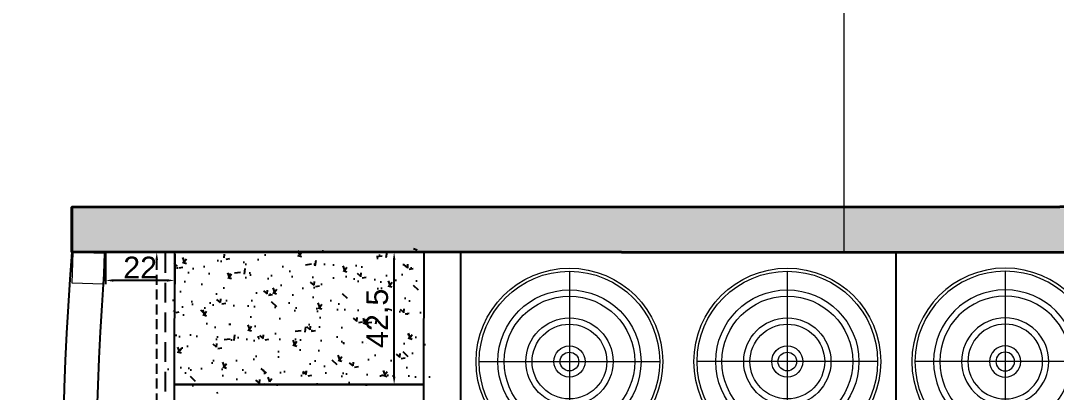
# Model space of a CAD drawing. Header units: millimetres. Extents: x 1287 to 21021, y -1522 to 4173.
# Drawn here: x 2397.8 to 2730.6, y 3666.5 to 3785.8 of the extents above; entities that cross this region are included whole.
import ezdxf

# ---------------------------------------------------------------- set-up
doc = ezdxf.new("R2010")
doc.units = ezdxf.units.MM
doc.linetypes.add('DASHED2', pattern=[9.524999999999999, 6.35, -3.175])
doc.linetypes.add('HIDDEN2', pattern=[4.762499999999999, 3.175, -1.5875])
for name, color, linetype, lineweight in [('DOĞRAMA', 4, 'Continuous', 25), ('DUVAR', 7, 'Continuous', 40), ('ENDÜSTRİYEL MUTFAK', 253, 'Continuous', 9), ('LAMBRİ', 105, 'Continuous', 25), ('MERMER', 7, 'Continuous', 18), ('PERGOLA', 4, 'Continuous', 9), ('Sebe - Mobilya', 11, 'Continuous', 15), ('ÖLÇÜ', 40, 'Continuous', 5)]:
    doc.layers.add(name, color=color, linetype=linetype, lineweight=lineweight)
doc.layers.add('SKTÜRK_ Çizgi', color=7, linetype='Continuous')
doc.layers.add('Yazı', color=7, linetype='Continuous')
doc.styles.get("Standard").update_dxf_attribs({"font": 'arial.ttf'})
doc.dimstyles.new('ISO-25', dxfattribs={"dimtxt": 2.5, "dimasz": 2.5, "dimexe": 1.25, "dimexo": 0.625, "dimtad": 1, "dimtxsty": 'Standard', "dimcen": 2.5, "dimadec": 0, "dimazin": 0, "dimtfac": 1, "dimtmove": 0, "dimatfit": 3, "dimfxl": 1, "dimarcsym": 0})

# ---------------------------------------------------------------- blocks, each defined once
blk = doc.blocks.new('A$Ceb461565')
at = {"layer": 'Sebe - Mobilya'}
for p, q in [((40.60000825616589, 134.0000010766271), (40.60000825616589, 76.00000107662709)), ((69.60000825616589, 105.0000010766271), (11.60000825616589, 105.0000010766271)), ((40.60000825616589, 6.000001076621629), (40.60000825616589, 64.00000107662163)), ((69.60000825616589, 35.00000107662163), (11.60000825616589, 35.00000107662163))]:
    blk.add_line(p, q, dxfattribs=at)
for centre, radius in [((40.60000825616589, 105.0000010766271), 30), ((40.60000825616589, 105.0000010766271), 29), ((40.60000825616589, 105.0000010766271), 23), ((40.60000825616589, 105.0000010766271), 21), ((40.60000825616589, 105.0000010766271), 14), ((40.60000825616589, 105.0000010766271), 12), ((40.60000825616589, 105.0000010766271), 5), ((40.60000825616589, 105.0000010766271), 3), ((40.60000825616589, 35.00000107662163), 30), ((40.60000825616589, 35.00000107662163), 29), ((40.60000825616589, 35.00000107662163), 23), ((40.60000825616589, 35.00000107662163), 21), ((40.60000825616589, 35.00000107662163), 14), ((40.60000825616589, 35.00000107662163), 12), ((40.60000825616589, 35.00000107662163), 5), ((40.60000825616589, 35.00000107662163), 3)]:
    blk.add_circle(centre, radius, dxfattribs=at)
at = {"layer": 'SKTÜRK_ Çizgi'}
for points in [[(5.600008256165893, 140.0000010766253), (5.600008256165893, 1.076623448170722e-06), (75.60000825616589, 1.076625267160125e-06), (75.60000825616589, 140.0000010766253)], [(5.600008256165893, 140.0000010766253), (5.600008256165893, 1.076623448170722e-06), (75.60000825616589, 1.076625267160125e-06), (75.60000825616589, 140.0000010766253)], [(5.600008256165893, 117.5000010766271), (5.600008256165893, 110.5000010766271), (2.800008256170258, 110.5000010766271), (2.800008256170258, 117.5000010766271)], [(2.800008256170258, 115.4000010766267), (2.800008256170258, 112.6000010766274), (8.256167348008603e-06, 112.6000010766274), (8.256167348008603e-06, 115.4000010766267)], [(5.600008256165893, 108.5000010766271), (5.600008256165893, 101.5000010766271), (2.800008256170258, 101.5000010766271), (2.800008256170258, 108.5000010766271)], [(2.800008256170258, 106.4000010766267), (2.800008256170258, 103.6000010766274), (8.256167348008603e-06, 103.6000010766274), (8.256167348008603e-06, 106.4000010766267)], [(2.800008256170258, 97.40000107662672), (2.800008256170258, 94.60000107662745), (8.256167348008603e-06, 94.60000107662745), (8.256167348008603e-06, 97.40000107662672)], [(5.600008256165893, 99.50000107662709), (5.600008256165893, 92.50000107662709), (2.800008256170258, 92.50000107662709), (2.800008256170258, 99.50000107662709)], [(5.600008256165893, 40.50000107662163), (5.600008256165893, 47.50000107662163), (2.800008256162982, 47.50000107662163), (2.800008256162982, 40.50000107662163)], [(2.800008256162982, 42.60000107662199), (2.800008256162982, 45.40000107662127), (8.256167348008603e-06, 45.40000107662127), (8.256167348008603e-06, 42.60000107662199)], [(5.600008256165893, 31.50000107662163), (5.600008256165893, 38.50000107662163), (2.800008256162982, 38.50000107662163), (2.800008256162982, 31.50000107662163)], [(2.800008256162982, 33.60000107662199), (2.800008256162982, 36.40000107662127), (8.256167348008603e-06, 36.40000107662127), (8.256167348008603e-06, 33.60000107662199)], [(2.800008256162982, 24.60000107662199), (2.800008256162982, 27.40000107662127), (8.256167348008603e-06, 27.40000107662127), (8.256167348008603e-06, 24.60000107662199)], [(5.600008256165893, 22.50000107662163), (5.600008256165893, 29.50000107662163), (2.800008256162982, 29.50000107662163), (2.800008256162982, 22.50000107662163)]]:
    blk.add_lwpolyline(points, close=True, dxfattribs=at)
blk = doc.blocks.new('A$CEDF05501')
at = {"layer": 'ENDÜSTRİYEL MUTFAK', "xscale": -1, "rotation": 270}
blk.add_blockref('A$Ceb461565', (1.317973669756611e-06, -2.246102667413652e-05), dxfattribs=at)
blk = doc.blocks.new('A$C7d4aef72')
blk.add_line((5.600001581849938, 2.557205334596802e-06), (75.60000158184994, 2.557205334596802e-06))
at = {"layer": 'Sebe - Mobilya'}
for p, q in [((40.60000158184994, 64.00000255720806), (40.60000158184994, 6.000002557208063)), ((69.60000158184994, 35.00000255720806), (11.60000158184994, 35.00000255720806))]:
    blk.add_line(p, q, dxfattribs=at)
for radius in [30, 29, 23, 21, 14, 12, 5, 3]:
    blk.add_circle((40.60000158184994, 35.00000255720806), radius, dxfattribs=at)
at = {"layer": 'SKTÜRK_ Çizgi'}
blk.add_lwpolyline([(75.60000158184994, 2.557206244091503e-06), (75.60000158184994, 70.00000255720624), (5.600001581849938, 70.00000255720624), (5.600001581849938, 2.557205334596802e-06)], dxfattribs=at)
blk.add_lwpolyline([(75.60000158184994, 2.557206244091503e-06), (75.60000158184994, 70.00000255720624), (5.600001581849938, 70.00000255720624), (5.600001581849938, 2.557205334596802e-06)], dxfattribs=at)
for points in [[(5.600001581849938, 47.50000255720806), (5.600001581849938, 40.50000255720806), (2.800001581854303, 40.50000255720806), (2.800001581854303, 47.50000255720806)], [(2.800001581854303, 45.4000025572077), (2.800001581854303, 42.60000255720843), (1.581858668942004e-06, 42.60000255720843), (1.581858668942004e-06, 45.4000025572077)], [(5.600001581849938, 38.50000255720806), (5.600001581849938, 31.50000255720806), (2.800001581854303, 31.50000255720806), (2.800001581854303, 38.50000255720806)], [(2.800001581854303, 36.4000025572077), (2.800001581854303, 33.60000255720843), (1.581858668942004e-06, 33.60000255720843), (1.581858668942004e-06, 36.4000025572077)], [(2.800001581854303, 27.4000025572077), (2.800001581854303, 24.60000255720843), (1.581858668942004e-06, 24.60000255720843), (1.581858668942004e-06, 27.4000025572077)], [(5.600001581849938, 29.50000255720806), (5.600001581849938, 22.50000255720806), (2.800001581854303, 22.50000255720806), (2.800001581854303, 29.50000255720806)]]:
    blk.add_lwpolyline(points, close=True, dxfattribs=at)
blk = doc.blocks.new('lambri')
at = {"layer": 'LAMBRİ'}
h = blk.add_hatch(dxfattribs=at)
h.set_pattern_fill('ANSI32', color=256, scale=0.1, angle=-1.272221872585407e-14)
h.set_pattern_definition([(44.99999999999999, (-115.6037225551117, -4964.37885233281), (-0.6735192090801865, 0.6735192090801868), []), (44.99999999999999, (-115.1547095603455, -4964.37885233281), (-0.6735192090801865, 0.6735192090801868), [])])
h.paths.add_polyline_path([(11473.26089599961, 2812.997519646899), (11337.16089599066, 2812.997519646899), (11337.16089599066, 2811.79751965882), (11340.46089598768, 2811.79751965882), (11341.96089598768, 2811.79751965882), (11344.96089598768, 2811.79751965882), (11346.46089598768, 2811.79751965882), (11473.26089599961, 2811.79751965882)])
h.paths.add_polyline_path([(11346.46089598768, 2811.79751965882), (11340.46089598768, 2811.79751965882), (11341.96089598768, 2809.997519646899), (11344.96089598768, 2809.997519646899)])
h.paths.add_polyline_path([(11355.96089598768, 2811.79751965882), (11349.96089598768, 2811.79751965882), (11351.46089598768, 2809.997519646899), (11354.46089598768, 2809.997519646899)])
h.paths.add_polyline_path([(11365.46089598768, 2811.79751965882), (11359.46089598768, 2811.79751965882), (11360.96089598768, 2809.997519646899), (11363.96089598768, 2809.997519646899)])
h.paths.add_polyline_path([(11374.96089598768, 2811.79751965882), (11368.96089598768, 2811.79751965882), (11370.46089598768, 2809.997519646899), (11373.46089598768, 2809.997519646899)])
h.paths.add_polyline_path([(11384.46089598768, 2811.79751965882), (11378.46089598768, 2811.79751965882), (11379.96089598768, 2809.997519646899), (11382.96089598768, 2809.997519646899)])
h.paths.add_polyline_path([(11393.96089598768, 2811.79751965882), (11387.96089598768, 2811.79751965882), (11389.46089598768, 2809.997519646899), (11392.46089598768, 2809.997519646899)])
h.paths.add_polyline_path([(11403.46089598768, 2811.79751965882), (11397.46089598768, 2811.79751965882), (11398.96089598768, 2809.997519646899), (11401.96089598768, 2809.997519646899)])
h.paths.add_polyline_path([(11412.96089598768, 2811.79751965882), (11406.96089598768, 2811.79751965882), (11408.46089598768, 2809.997519646899), (11411.46089598768, 2809.997519646899)])
h.paths.add_polyline_path([(11422.46089598768, 2811.79751965882), (11416.46089598768, 2811.79751965882), (11417.96089598768, 2809.997519646899), (11420.96089598768, 2809.997519646899)])
h.paths.add_polyline_path([(11431.96089598768, 2811.79751965882), (11425.96089598768, 2811.79751965882), (11427.46089598768, 2809.997519646899), (11430.46089598768, 2809.997519646899)])
h.paths.add_polyline_path([(11441.46089598768, 2811.79751965882), (11435.46089598768, 2811.79751965882), (11436.96089598768, 2809.997519646899), (11439.96089598768, 2809.997519646899)])
h.paths.add_polyline_path([(11450.96089598768, 2811.79751965882), (11444.96089598768, 2811.79751965882), (11446.46089598768, 2809.997519646899), (11449.46089598768, 2809.997519646899)])
h.paths.add_polyline_path([(11460.46089598768, 2811.79751965882), (11454.46089598768, 2811.79751965882), (11455.96089598768, 2809.997519646899), (11458.96089598768, 2809.997519646899)])
h.paths.add_polyline_path([(11668.3357152962, 2680.947886352555), (11668.3357152962, 2688.341883634344), (11660.91716140741, 2688.341883634344), (11660.91716140741, 2680.947886352555)], flags=9)
h.paths.add_polyline_path([(11654.3842662298, 2731.511017804161), (11658.98126486176, 2731.511017804161), (11658.98126486176, 2738.929571692959), (11654.3842662298, 2738.929571692959)], flags=9)
h.paths.add_polyline_path([(11645.77900232607, 2585.820825343148), (11697.12143518263, 2585.384862487332), (11697.23901787632, 2599.232330565468), (11645.89658501976, 2599.668293391482)], flags=9)
h.paths.add_polyline_path([(11646.2626091116, 2597.00999540569), (11668.92460251086, 2596.817566131369), (11669.04218520456, 2610.665034179703), (11646.3801918053, 2610.857463454024)], flags=9)
h.paths.add_polyline_path([(11729.65351496869, 2597.77809235932), (11807.09574362868, 2597.120508884207), (11807.21332632237, 2610.967976932541), (11729.77109766238, 2611.625560407654)], flags=9)
h.paths.add_polyline_path([(11423.34784646564, 2777.436441634909), (11451.23071576887, 2777.199680452362), (11451.34829846256, 2791.047148500696), (11423.46542915934, 2791.283909683243)], flags=9)
h.paths.add_polyline_path([(11323.23218310111, 2893.963964169041), (11503.06562730902, 2892.436948483006), (11503.188109281, 2906.861394380347), (11323.35466507309, 2908.388410066382)], flags=9)
h.paths.add_polyline_path([(11965.58708952599, 2476.662376647011), (12022.80818827682, 2476.662376647011), (12022.80818827682, 2490.821814422623), (11965.58708952599, 2490.821814422623)], flags=9)
h.paths.add_polyline_path([(11977.03555111819, 2491.860517745034), (12013.04931216174, 2491.860517745034), (12013.04931216174, 2503.919904087797), (11977.03555111819, 2503.919904087797)], flags=9)
h.paths.add_polyline_path([(11396.11445790761, 2473.402067815081), (11416.36682167881, 2473.402067815081), (11416.36682167881, 2477.536875550762), (11396.11445790761, 2477.536875550762)], flags=9)
h.paths.add_polyline_path([(11396.49808186525, 2500.267648522869), (11427.42121419542, 2500.267648522869), (11427.42121419542, 2504.385883872525), (11396.49808186525, 2504.385883872525)], flags=9)
h.paths.add_polyline_path([(11396.17676191264, 2506.003652964846), (11420.20210321479, 2506.003652964846), (11420.20210321479, 2512.082952772394), (11396.17676191264, 2512.082952772394)], flags=9)
h.paths.add_polyline_path([(11318.8371999883, 2470.166276429907), (11349.76033231848, 2470.166276429907), (11349.76033231848, 2474.284511779562), (11318.8371999883, 2474.284511779562)], flags=9)
h.paths.add_polyline_path([(11318.51588003569, 2475.902280901686), (11342.54122133785, 2475.902280901686), (11342.54122133785, 2481.981580709235), (11318.51588003569, 2481.981580709235)], flags=9)
h.paths.add_polyline_path([(11242.52972901099, 2496.008171861187), (11286.46401763194, 2496.008171861187), (11286.46401763194, 2502.087471698538), (11242.52972901099, 2502.087471698538)], flags=9)
h.paths.add_polyline_path([(11243.38366247945, 2502.450375919358), (11284.38832335406, 2502.450375919358), (11284.38832335406, 2508.502055113331), (11243.38366247945, 2508.502055113331)], flags=9)
h.paths.add_polyline_path([(11243.57562582427, 2509.615471725479), (11275.1883531236, 2509.615471725479), (11275.1883531236, 2514.548515563027), (11243.57562582427, 2514.548515563027)], flags=9)
h.paths.add_polyline_path([(11333.47125800186, 2508.919883643404), (11343.31532925599, 2508.919883643404), (11343.31532925599, 2515.711295430676), (11333.47125800186, 2515.711295430676)], flags=25)
h.paths.add_polyline_path([(11333.47125800186, 2508.919883643404), (11343.31532925599, 2508.919883643404), (11343.31532925599, 2515.711295430676), (11333.47125800186, 2515.711295430676)], flags=25)
h.paths.add_polyline_path([(11293.0805834406, 2491.611530249134), (11307.87419079476, 2491.611530249134), (11307.87419079476, 2497.63835087897), (11293.0805834406, 2497.63835087897)], flags=9)
h.paths.add_polyline_path([(11293.40972922974, 2498.790928845421), (11307.96119576925, 2498.790928845421), (11307.96119576925, 2502.842874710575), (11293.40972922974, 2502.842874710575)], flags=9)
h.paths.add_polyline_path([(11444.70192088419, 2511.790290360466), (11454.05886832112, 2511.790290360466), (11454.05886832112, 2515.9803393531), (11444.70192088419, 2515.9803393531)], flags=9)
h.paths.add_polyline_path([(11369.31134137743, 2473.705243562476), (11382.26357366377, 2473.705243562476), (11382.26357366377, 2478.621715013996), (11369.31134137743, 2478.621715013996)], flags=9)
h.paths.add_polyline_path([(11369.43241179221, 2503.203407411591), (11382.56417814129, 2503.203407411591), (11382.56417814129, 2507.393456404225), (11369.43241179221, 2507.393456404225)], flags=9)
h.paths.add_polyline_path([(11293.88088792794, 2506.833840106741), (11310.99186581605, 2506.833840106741), (11310.99186581605, 2511.023889099375), (11293.88088792794, 2511.023889099375)], flags=9)
h.paths.add_polyline_path([(11293.56601278716, 2472.333286767021), (11306.9058545255, 2472.333286767021), (11306.9058545255, 2478.41258657457), (11293.56601278716, 2478.41258657457)], flags=9)
h.paths.add_polyline_path([(11293.90390511089, 2512.977925573603), (11308.45537165039, 2512.977925573603), (11308.45537165039, 2517.029871408955), (11293.90390511089, 2517.029871408955)], flags=9)
h.paths.add_polyline_path([(11218.32936406367, 2473.128220145718), (11238.58356921607, 2473.128220145718), (11238.58356921607, 2477.318269138352), (11218.32936406367, 2477.318269138352)], flags=9)
h.paths.add_polyline_path([(11218.35238126152, 2503.522459422366), (11239.19030229979, 2503.522459422366), (11239.19030229979, 2507.57440528752), (11218.35238126152, 2507.57440528752)], flags=9)
h.paths.add_polyline_path([(11563.66293759876, 2870.483273153321), (11581.28648780518, 2870.333626692311), (11581.3335208767, 2875.872613911644), (11563.70997067028, 2876.022260372654)], flags=9)
h.paths.add_polyline_path([(11330.23702971869, 2927.2958126712), (11639.93937102192, 2924.666044120804), (11640.28931951755, 2965.878746663348), (11330.58697821432, 2968.508515213744)], flags=9)
h.paths.add_polyline_path([(11723.73760642343, 2585.102913026825), (11815.25190621846, 2584.325839703099), (11815.36948891216, 2598.173307781235), (11723.85518911713, 2598.950381104962)], flags=9)
h.paths.add_polyline_path([(11575.87255785101, 2611.255056952254), (11622.02161722117, 2610.863192473666), (11622.13919991487, 2624.710660522), (11575.99014054471, 2625.102525000588)], flags=9)
h.paths.add_polyline_path([(11352.22950373822, 2595.661529605404), (11541.29488432639, 2594.056122993246), (11541.41246703499, 2607.903591041581), (11352.34708643192, 2609.508997683541)], flags=9)
blk = doc.blocks.new('*D26')
at = {"layer": 'Defpoints', "color": 0, "transparency": 16777216}
for p in [(2425.123649791972, 3711.476830496165), (2447.304269148359, 3711.476830496165), (2425.123649791972, 3702.387988678305)]:
    blk.add_point(p, dxfattribs=at)
at = {"layer": 'ÖLÇÜ', "color": 0, "lineweight": -2, "transparency": 16777216}
for p, q in [((2425.123649791972, 3710.851830496165), (2425.123649791972, 3701.137988678305)), ((2447.304269148359, 3710.851830496165), (2447.304269148359, 3701.137988678305)), ((2444.804269148359, 3702.387988678305), (2427.623649791972, 3702.387988678305))]:
    blk.add_line(p, q, dxfattribs=at)
at = {"layer": 'ÖLÇÜ', "color": 0, "transparency": 16777216}
for points in [[(2427.623649791972, 3702.804655344972), (2427.623649791972, 3701.971322011639), (2425.123649791972, 3702.387988678305)], [(2444.804269148359, 3702.804655344972), (2444.804269148359, 3701.971322011639), (2447.304269148359, 3702.387988678305)]]:
    blk.add_solid(points, dxfattribs=at)
at = {"layer": 'ÖLÇÜ', "color": 0, "lineweight": 0, "transparency": 16777216, "insert": (2436.213959470165, 3706.527313371348), "char_height": 7, "attachment_point": 5}
blk.add_mtext('22', dxfattribs=at)
blk = doc.blocks.new('*D31')
at = {"layer": 'Defpoints', "color": 0, "transparency": 16777216}
for p in [(2517.815417235001, 3711.476830496165), (2527.300034342656, 3711.476830496165), (2527.300034342656, 3668.958962871406)]:
    blk.add_point(p, dxfattribs=at)
at = {"layer": 'ÖLÇÜ', "color": 0, "lineweight": -2, "transparency": 16777216}
for p, q in [((2526.675034342656, 3711.476830496165), (2516.565417235001, 3711.476830496165)), ((2517.815417235001, 3671.458962871406), (2517.815417235001, 3708.976830496165)), ((2526.675034342656, 3668.958962871406), (2516.565417235001, 3668.958962871406))]:
    blk.add_line(p, q, dxfattribs=at)
at = {"layer": 'ÖLÇÜ', "color": 0, "transparency": 16777216}
for points in [[(2517.398750568335, 3708.976830496165), (2518.232083901668, 3708.976830496165), (2517.815417235001, 3711.476830496165)], [(2517.398750568335, 3671.458962871406), (2518.232083901668, 3671.458962871406), (2517.815417235001, 3668.958962871406)]]:
    blk.add_solid(points, dxfattribs=at)
at = {"layer": 'ÖLÇÜ', "color": 0, "lineweight": 0, "transparency": 16777216, "insert": (2512.983732378248, 3690.217896683786), "char_height": 7, "attachment_point": 5, "rotation": 90}
blk.add_mtext('42,5', dxfattribs=at)
blk = doc.blocks.new('*D203')
at = {"layer": 'Defpoints', "color": 0, "linetype": 'HIDDEN2', "transparency": 16777216}
for p in [(2441.545131423205, 3711.476830496165), (2447.304269148359, 3711.476830496165), (2447.300034357557, 3488.958962905992)]:
    blk.add_point(p, dxfattribs=at)
at = {"layer": 'ÖLÇÜ', "color": 0, "linetype": 'HIDDEN2', "lineweight": -2, "transparency": 16777216}
for p, q in [((2446.679269148359, 3711.476830496165), (2440.295131423205, 3711.476830496165)), ((2441.545131423205, 3491.458962905992), (2441.545131423205, 3708.976830496165)), ((2446.675034357557, 3488.958962905992), (2440.295131423205, 3488.958962905992))]:
    blk.add_line(p, q, dxfattribs=at)
at = {"layer": 'ÖLÇÜ', "color": 0, "linetype": 'HIDDEN2', "transparency": 16777216}
for points in [[(2441.128464756539, 3708.976830496165), (2441.961798089872, 3708.976830496165), (2441.545131423205, 3711.476830496165)], [(2441.128464756539, 3491.458962905992), (2441.961798089872, 3491.458962905992), (2441.545131423205, 3488.958962905992)]]:
    blk.add_solid(points, dxfattribs=at)
at = {"layer": 'ÖLÇÜ', "color": 0, "linetype": 'HIDDEN2', "lineweight": 0, "transparency": 16777216, "insert": (2436.713446566451, 3600.217896701079), "char_height": 7, "attachment_point": 5, "rotation": 90}
blk.add_mtext('222,5', dxfattribs=at)

msp = doc.modelspace()

# ---------------------------------------------------------------- hatches: boundary and pattern name
h = msp.add_hatch(color=256)
h.dxf.hatch_style = 1
h.paths.add_polyline_path([(5942.637650619913, 584.5301125085289), (5942.637650619914, 4059.675286723527), (1286.500239981891, 4059.675286723527), (1286.500239981891, 584.5301125085289)])
h.paths.add_polyline_path([(1306.500239981891, 604.5301125085289), (1306.500239981891, 4039.675286723527), (5922.637650619914, 4039.675286723527), (5922.637650619914, 604.5301125085289)], flags=16)
h.paths.add_polyline_path([(1863.755096457247, 778.2702798628097), (1864.5291577157, 3865.935119369248), (1879.919157715703, 3865.935119369248), (1879.145096457247, 778.2702798628097)], flags=0)
h.paths.add_polyline_path([(1359.500238395692, 1487.424026553206), (1359.497819460383, 1502.884857163227), (1812.220102301268, 1502.884857163227), (1812.220102301268, 1487.494857163228)], flags=0)
h.paths.add_polyline_path([(1424.140310702238, 1558.408125258466), (1424.140310702234, 1881.291983526181), (1527.463145347916, 1881.291983526181), (1527.46314534792, 1558.408125258466)], flags=0)
h.paths.add_polyline_path([(1415.530074481772, 1891.799660691543), (1381.089129599877, 1891.799660691543), (1398.309602040808, 1921.935487463193)], flags=0)
h.paths.add_polyline_path([(1359.497819460383, 1969.703165007252), (1359.500238395692, 1985.163995617274), (1812.220102301268, 1985.093165007252), (1812.220102301268, 1969.703165007252)], flags=0)
h.paths.add_polyline_path([(1359.38331493636, 2302.177767552374), (1359.385733871669, 2317.638598162398), (1812.105597777241, 2317.567767552376), (1812.105597777241, 2302.177767552374)], flags=0)
h.paths.add_polyline_path([(1359.418547219615, 2537.897900370436), (1359.420966154924, 2553.358730980458), (1812.140830060496, 2553.287900370435), (1812.140830060496, 2537.897900370436)], flags=0)
h.paths.add_polyline_path([(1359.453779502866, 2763.088033188496), (1359.456198438175, 2778.548863798521), (1812.176062343751, 2778.478033188497), (1812.176062343751, 2763.088033188496)], flags=0)
h.paths.add_polyline_path([(1359.497819460383, 2988.278164628546), (1359.500238395692, 3003.73899523857), (1812.220102301268, 3003.668164628547), (1812.220102301268, 2988.278164628546)], flags=0)
h.paths.add_polyline_path([(1359.497819460383, 3269.753164628546), (1359.500238395692, 3285.213995238569), (1812.220102301268, 3285.143164628547), (1812.220102301268, 3269.753164628546)], flags=0)
h.paths.add_polyline_path([(1359.497819460383, 3569.858164628547), (1359.500238395692, 3585.318995238569), (1812.220102301268, 3585.248164628547), (1812.220102301268, 3569.858164628547)], flags=0)
h.paths.add_polyline_path([(1354.825397433545, 797.7471448142494), (1849.942041362604, 797.7471448142494), (1849.942041362604, 1365.654204841535), (1354.825397433545, 1365.654204841535)], flags=8)
h.paths.add_polyline_path([(1376.631986880375, 1385.998145944314), (1498.598869554318, 1385.998145944314), (1498.598869554318, 1444.419257813346), (1376.631986880375, 1444.419257813346)], flags=8)
h.paths.add_polyline_path([(1426.929273221146, 2022.406573622167), (1763.72848877367, 2022.406573622167), (1763.72848877367, 2188.461177987788), (1426.929273221146, 2188.461177987788)], flags=8)
h.paths.add_polyline_path([(1376.755297492457, 3510.141685275983), (1630.783674027246, 3510.141685275983), (1630.783674027246, 3568.562797145014), (1376.755297492457, 3568.562797145014)], flags=8)
h.paths.add_polyline_path([(1533.884239252641, 1885.055669379185), (1656.423529038903, 1885.055669379185), (1656.423529038903, 1922.230115494903), (1533.884239252641, 1922.230115494903)], flags=8)
h.paths.add_polyline_path([(1440.204708792886, 1884.622523573398), (1513.10783056446, 1884.622523573398), (1513.10783056446, 1921.796969689116), (1440.204708792886, 1921.796969689116)], flags=8)
h.paths.add_polyline_path([(1563.537266528679, 3656.934814116863), (1855.677634877928, 3656.934814116863), (1855.677634877928, 3704.667627895853), (1563.537266528679, 3704.667627895853)], flags=8)
h = msp.add_hatch(color=256)
h.dxf.hatch_style = 1
h.paths.add_polyline_path([(2944.150984255919, 3711.28807373223), (2954.150983272442, 3711.282632483813), (3034.099252311835, 3711.228247894618), (3034.099252341637, 3701.38005103049), (3034.099252341637, 3696.18000547466), (3044.099339945564, 3696.18000547466), (3044.099339945564, 3711.177141531083), (3189.099252341637, 3711.239832265946), (3189.099252341637, 3500.179304643247), (3044.099339945564, 3500.179304643247), (3044.099339945564, 3616.179304643247), (3034.099252341637, 3616.179304613444), (3034.099252341637, 3486.443452550742), (3189.099252341637, 3486.443452550742), (3189.099252341637, 2761.179304643247), (3167.099252341637, 2761.179304643247), (3167.099252341637, 2746.179304643247), (3204.099252341637, 2746.179304643247), (3204.099252341637, 3500.179304643247), (3204.099252341637, 3726.246318920228), (3049.099252341637, 3726.179304643247), (2414.318066327223, 3725.904856904122), (2414.310263885507, 3711.565491958234)])
at = {"layer": 'MERMER', "lineweight": -2}
h = msp.add_hatch(dxfattribs=at)
h.set_pattern_fill('AR-CONC', color=21, scale=2, angle=1170)
h.set_pattern_definition([(139.9999999999998, (-127334902.3952068, -141996138.4958296), (1.255042699651939, 14.34520365201507), [1.5, -16.5]), (84.99999999999986, (-127334902.3952068, -141996138.4958296), (-15.04384267400024, -2.775026672259961), [1.2, -13.2]), (190.4514444599999, (-127334902.29062, -141996137.300396), (-13.78879981937256, 11.57017693454227), [1.27480384, -14.02284224]), (136.1841999999998, (-127334906.3952068, -141996138.4958296), (3.310385615861586, 21.34482661343144), [2.25, -24.75]), (186.6356354900001, (-127334906.1193407, -141996136.7170947), (-19.48237201549096, 18.69323891348462), [1.91220684, -21.0342752]), (81.18416398999993, (-127334906.3952068, -141996138.4958296), (-19.48237200539975, 18.69323890109551), [1.799999999999998, -19.80000001999997]), (110.9999999999997, (-127334905.3952068, -141996136.4958296), (8.052377813306807, 11.93814104236921), [1.5, -16.5]), (56.00000000000013, (-127334905.3952068, -141996136.4958296), (-14.50300090093705, 4.866306638431672), [1.2, -13.2]), (161.4514447399999, (-127334904.7241754, -141996135.5009845), (-6.450623056127033, 16.80444753459944), [1.274803799999999, -14.02284223999999]), (127.5, (-127334902.3952068, -141996138.4958296), (-6.657877076626229, 0.2431971063458305), [0, -13.03999999999999, 0, -13.39999999999999, 0, -13.24999999999999]), (97.49999999999989, (-127334902.3952068, -141996138.4958296), (-7.888234237647191, 5.261390748842993), [0, -7.64, 0, -12.74, 0, -5.05]), (57.50000000000004, (-127334902.3952068, -141996142.9558296), (0.4510974346876226, 10.67644872344818), [0, -5, 0, -15.6, 0, -20.7]), (47.49999999999975, (-127334902.3952068, -141996144.9558296), (-2.002099646646324, 11.66372338684773), [0, -6.5, 0, -10.36, 0, -14.7])])
h.paths.add_polyline_path([(2527.300034342656, 3668.958962871406), (2447.300034357557, 3668.958962871406), (2447.304269148359, 3711.476830496165), (2527.304269133458, 3711.476830496165)])

# ---------------------------------------------------------------- linework, layer by layer
at = {"layer": 'DOĞRAMA'}
for centre, radius, start, end in [((3356.433310402879, 3635.687627448413), 945.165304739085, 175.3983166566129, 241.3384556265219), ((3359.65306328083, 3634.694617583129), 937.6783739084807, 175.3009768130337, 240.7230866219415)]:
    msp.add_arc(centre, radius, start, end, dxfattribs=at)
at = {"layer": 'DUVAR'}
msp.add_lwpolyline([(3204.099252341637, 2746.179304643247), (3204.099252341637, 3500.179304643247), (3204.099252341637, 3726.246318920228), (3049.099252341637, 3726.179304643247), (2414.318066327223, 3725.904856904122), (2414.310263885507, 3711.565491958234), (2944.150984255919, 3711.28807373223), (2944.150984255919, 3711.28807373223)], dxfattribs=at)
at = {"layer": 'DUVAR', "color": 242, "linetype": 'DASHED2', "lineweight": -2, "ltscale": 2, "true_color": 0xcd2027}
msp.add_lwpolyline([(2539.135201709922, 3631.330869258138), (2749.135201709922, 3631.330869258138), (2749.135201709922, 3711.330869271133), (2539.135201709922, 3711.330869271133)], close=True, dxfattribs=at)
at = {"layer": 'LAMBRİ', "linetype": 'DASHED2'}
msp.add_lwpolyline([(2444.300034355238, 3619.058962914933), (2444.34846142598, 3711.549764319429)], dxfattribs=at)
at = {"layer": 'MERMER', "color": 21, "lineweight": -2}
for points in [[(2527.300034342656, 3668.958962871406), (2447.300034357557, 3668.958962871406), (2447.304269148359, 3711.476830496165), (2527.304269133458, 3711.476830496165)], [(2447.300034342656, 3668.958962871406), (2527.300034342656, 3668.958962871406), (2527.300034357557, 3488.958962901208), (2447.300034357557, 3488.958962901208)]]:
    msp.add_lwpolyline(points, close=True, dxfattribs=at)
at = {"layer": 'PERGOLA', "ltscale": 0.0001}
msp.add_lwpolyline([(2414.340892969021, 3701.510839654777), (2414.653448758969, 3711.505953921649), (2424.648563040742, 3711.193398072097), (2424.336007265696, 3701.198283864829)], close=True, dxfattribs=at)
at = {"layer": 'Yazı', "color": 1, "lineweight": 0}
msp.add_lwpolyline([(2662.331814613687, 3793.604643229207), (2662.331814613687, 3711.435630858533), (2662.331814613687, 3711.435630858533)], dxfattribs=at)

# ---------------------------------------------------------------- block references
at = {"layer": 'DUVAR', "xscale": -1}
msp.add_blockref('A$CEDF05501', (2679.135204094107, 3635.730883462999), dxfattribs=at)
at = {"layer": 'ENDÜSTRİYEL MUTFAK', "xscale": -1, "rotation": 270}
msp.add_blockref('A$C7d4aef72', (2679.135199146922, 3635.730867667768), dxfattribs=at)
at = {"layer": 'LAMBRİ', "xscale": -1, "rotation": 270}
msp.add_blockref('lambri', (-365.697485291663, -7849.401933072751), dxfattribs=at)

# ---------------------------------------------------------------- dimensions: what is measured, and where the dimension line sits
at = {"layer": 'ÖLÇÜ', "lineweight": 0}
dim = msp.add_linear_dim(base=(2425.123649791972, 3702.387988678305), p1=(2447.304269148359, 3711.476830496165), p2=(2425.123649791972, 3711.476830496165), angle=180, text='22', dimstyle='ISO-25', override={"dimtxt": 7}, dxfattribs=at)
dim.commit()
dim.dimension.update_dxf_attribs({"geometry": '*D26', "text_midpoint": (2436.213959470165, 3702.387988678305), "dimtype": 161})
at = {"layer": 'ÖLÇÜ', "linetype": 'HIDDEN2', "lineweight": 0}
dim = msp.add_linear_dim(base=(2441.545131423205, 3711.476830496165), p1=(2447.300034357557, 3488.958962905992), p2=(2447.304269148359, 3711.476830496165), angle=90, text='222,5', dimstyle='ISO-25', override={"dimtxt": 7}, dxfattribs=at)
dim.commit()
dim.dimension.update_dxf_attribs({"geometry": '*D203', "text_midpoint": (2436.713446566451, 3600.217896701079)})
at = {"layer": 'ÖLÇÜ', "lineweight": 0}
dim = msp.add_linear_dim(base=(2517.815417235001, 3711.476830496165), p1=(2527.300034342656, 3668.958962871406), p2=(2527.300034342656, 3711.476830496165), angle=90, text='42,5', dimstyle='ISO-25', override={"dimtxt": 7}, dxfattribs=at)
dim.commit()
dim.dimension.update_dxf_attribs({"geometry": '*D31', "text_midpoint": (2512.983732378248, 3690.217896683786)})

doc.saveas('drawing.dxf')
